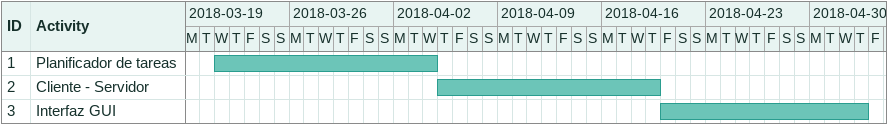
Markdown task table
| ID | Task | Start | Finish |
|---|---|---|---|
| 1 | Planificador de tareas | 2018-03-21 | 2018-04-04 |
| 2 | Cliente - Servidor | 2018-04-05 | 2018-04-19 |
| 3 | Interfaz GUI | 2018-04-20 | 2018-05-03 |
